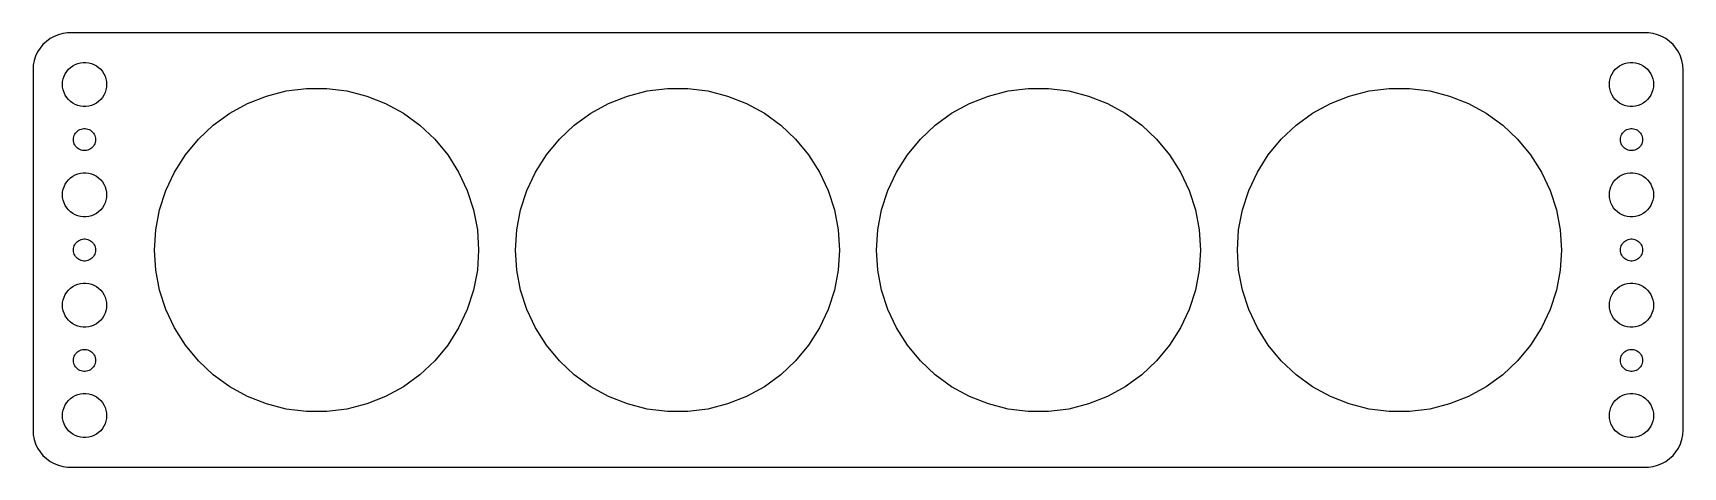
# Model space of a CAD drawing. Header units: metres. Extents: x -112 to 112, y -29 to 29.
import ezdxf

# ---------------------------------------------------------------- set-up
doc = ezdxf.new("R2010")
doc.units = ezdxf.units.M

msp = doc.modelspace()

# ---------------------------------------------------------------- linework, layer by layer
for p, q in [((-108.545, 29.2553), (-109.129, 29.0241)), ((-107.937, 29.4114), (-108.545, 29.2553)), ((-107.314, 29.4901), (-107.937, 29.4114)), ((107.314, 29.4901), (-107.314, 29.4901)), ((107.937, 29.4114), (107.314, 29.4901)), ((108.545, 29.2553), (107.937, 29.4114)), ((109.129, 29.0241), (108.545, 29.2553)), ((-111.382, 26.9088), (-111.649, 26.3406)), ((-111.045, 27.4389), (-111.382, 26.9088)), ((-110.645, 27.9227), (-111.045, 27.4389)), ((-110.187, 28.3526), (-110.645, 27.9227)), ((-109.679, 28.7216), (-110.187, 28.3526)), ((-109.129, 29.0241), (-109.679, 28.7216)), ((109.679, 28.7216), (109.129, 29.0241)), ((110.187, 28.3526), (109.679, 28.7216)), ((110.645, 27.9227), (110.187, 28.3526)), ((111.045, 27.4389), (110.645, 27.9227)), ((111.382, 26.9088), (111.045, 27.4389)), ((111.649, 26.3406), (111.382, 26.9088)), ((-111.961, 25.1267), (-112, 24.5)), ((-111.843, 25.7434), (-111.961, 25.1267)), ((-111.649, 26.3406), (-111.843, 25.7434)), ((-107.187, 24.5536), (-106.912, 24.8115)), ((-106.912, 24.8115), (-106.607, 25.033)), ((-106.607, 25.033), (-106.277, 25.2145)), ((-106.277, 25.2145), (-105.927, 25.3532)), ((-105.927, 25.3532), (-105.562, 25.4469)), ((-105.562, 25.4469), (-105.188, 25.4941)), ((-105.188, 25.4941), (-104.812, 25.4941)), ((-104.812, 25.4941), (-104.438, 25.4469)), ((-104.438, 25.4469), (-104.073, 25.3532)), ((-104.073, 25.3532), (-103.723, 25.2145)), ((-103.723, 25.2145), (-103.393, 25.033)), ((-103.393, 25.033), (-103.088, 24.8115)), ((-103.088, 24.8115), (-102.813, 24.5536)), ((102.813, 24.5536), (103.088, 24.8115)), ((103.088, 24.8115), (103.393, 25.033)), ((103.393, 25.033), (103.723, 25.2145)), ((103.723, 25.2145), (104.073, 25.3532)), ((104.073, 25.3532), (104.438, 25.4469)), ((104.438, 25.4469), (104.812, 25.4941)), ((104.812, 25.4941), (105.188, 25.4941)), ((105.188, 25.4941), (105.562, 25.4469)), ((105.562, 25.4469), (105.927, 25.3532)), ((105.927, 25.3532), (106.277, 25.2145)), ((106.277, 25.2145), (106.607, 25.033)), ((106.607, 25.033), (106.912, 24.8115)), ((106.912, 24.8115), (107.187, 24.5536)), ((111.843, 25.7434), (111.649, 26.3406)), ((111.961, 25.1267), (111.843, 25.7434)), ((112, 24.5), (111.961, 25.1267)), ((-112, 24.5), (-112, -24.5)), ((-108, 22.5), (-107.976, 22.876)), ((-107.976, 22.124), (-108, 22.5)), ((-107.976, 22.876), (-107.906, 23.2461)), ((-107.906, 23.2461), (-107.789, 23.6044)), ((-107.789, 23.6044), (-107.629, 23.9453)), ((-107.629, 23.9453), (-107.427, 24.2634)), ((-107.427, 24.2634), (-107.187, 24.5536)), ((-102.813, 24.5536), (-102.573, 24.2634)), ((-102.573, 24.2634), (-102.371, 23.9453)), ((-102.371, 23.9453), (-102.211, 23.6044)), ((-102.211, 23.6044), (-102.094, 23.2461)), ((-102.094, 23.2461), (-102.024, 22.876)), ((-102.024, 22.876), (-102, 22.5)), ((-102, 22.5), (-102.024, 22.124)), ((102, 22.5), (102.024, 22.876)), ((102.024, 22.124), (102, 22.5)), ((102.024, 22.876), (102.094, 23.2461)), ((102.094, 23.2461), (102.211, 23.6044)), ((102.211, 23.6044), (102.371, 23.9453)), ((102.371, 23.9453), (102.573, 24.2634)), ((102.573, 24.2634), (102.813, 24.5536)), ((107.187, 24.5536), (107.427, 24.2634)), ((107.427, 24.2634), (107.629, 23.9453)), ((107.629, 23.9453), (107.789, 23.6044)), ((107.789, 23.6044), (107.906, 23.2461)), ((107.906, 23.2461), (107.976, 22.876)), ((107.976, 22.876), (108, 22.5)), ((108, 22.5), (107.976, 22.124)), ((112, -24.5), (112, 24.5)), ((-107.906, 21.7539), (-107.976, 22.124)), ((-107.789, 21.3956), (-107.906, 21.7539)), ((-107.629, 21.0547), (-107.789, 21.3956)), ((-107.427, 20.7366), (-107.629, 21.0547)), ((-107.187, 20.4464), (-107.427, 20.7366)), ((-106.912, 20.1884), (-107.187, 20.4464)), ((-106.607, 19.967), (-106.912, 20.1884)), ((-103.088, 20.1884), (-103.393, 19.967)), ((-102.813, 20.4464), (-103.088, 20.1884)), ((-102.573, 20.7366), (-102.813, 20.4464)), ((-102.371, 21.0547), (-102.573, 20.7366)), ((-102.211, 21.3956), (-102.371, 21.0547)), ((-102.094, 21.7539), (-102.211, 21.3956)), ((-102.024, 22.124), (-102.094, 21.7539)), ((-82.8671, 19.9062), (-80.2984, 20.9232)), ((-80.2984, 20.9232), (-77.6224, 21.6103)), ((-77.6224, 21.6103), (-74.8814, 21.9566)), ((-74.8814, 21.9566), (-72.1186, 21.9566)), ((-72.1186, 21.9566), (-69.3776, 21.6103)), ((-69.3776, 21.6103), (-66.7016, 20.9232)), ((-66.7016, 20.9232), (-64.1329, 19.9062)), ((-33.8671, 19.9062), (-31.2984, 20.9232)), ((-31.2984, 20.9232), (-28.6224, 21.6103)), ((-28.6224, 21.6103), (-25.8814, 21.9566)), ((-25.8814, 21.9566), (-23.1186, 21.9566)), ((-23.1186, 21.9566), (-20.3776, 21.6103)), ((-20.3776, 21.6103), (-17.7016, 20.9232)), ((-17.7016, 20.9232), (-15.1328, 19.9062)), ((15.1328, 19.9062), (17.7016, 20.9232)), ((17.7016, 20.9232), (20.3776, 21.6103)), ((20.3776, 21.6103), (23.1186, 21.9566)), ((23.1186, 21.9566), (25.8814, 21.9566)), ((25.8814, 21.9566), (28.6224, 21.6103)), ((28.6224, 21.6103), (31.2984, 20.9232)), ((31.2984, 20.9232), (33.8671, 19.9062)), ((64.1329, 19.9062), (66.7016, 20.9232)), ((66.7016, 20.9232), (69.3776, 21.6103)), ((69.3776, 21.6103), (72.1186, 21.9566)), ((72.1186, 21.9566), (74.8814, 21.9566)), ((74.8814, 21.9566), (77.6224, 21.6103)), ((77.6224, 21.6103), (80.2984, 20.9232)), ((80.2984, 20.9232), (82.8671, 19.9062)), ((102.094, 21.7539), (102.024, 22.124)), ((102.211, 21.3956), (102.094, 21.7539)), ((102.371, 21.0547), (102.211, 21.3956)), ((102.573, 20.7366), (102.371, 21.0547)), ((102.813, 20.4464), (102.573, 20.7366)), ((103.088, 20.1884), (102.813, 20.4464)), ((103.393, 19.967), (103.088, 20.1884)), ((106.912, 20.1884), (106.607, 19.967)), ((107.187, 20.4464), (106.912, 20.1884)), ((107.427, 20.7366), (107.187, 20.4464)), ((107.629, 21.0547), (107.427, 20.7366)), ((107.789, 21.3956), (107.629, 21.0547)), ((107.906, 21.7539), (107.789, 21.3956)), ((107.976, 22.124), (107.906, 21.7539)), ((-106.277, 19.7855), (-106.607, 19.967)), ((-105.927, 19.6468), (-106.277, 19.7855)), ((-105.562, 19.5531), (-105.927, 19.6468)), ((-105.188, 19.5059), (-105.562, 19.5531)), ((-104.812, 19.5059), (-105.188, 19.5059)), ((-104.438, 19.5531), (-104.812, 19.5059)), ((-104.073, 19.6468), (-104.438, 19.5531)), ((-103.723, 19.7855), (-104.073, 19.6468)), ((-103.393, 19.967), (-103.723, 19.7855)), ((-87.5233, 16.9513), (-85.2882, 18.5752)), ((-85.2882, 18.5752), (-82.8671, 19.9062)), ((-64.1329, 19.9062), (-61.7118, 18.5752)), ((-61.7118, 18.5752), (-59.4767, 16.9513)), ((-38.5233, 16.9513), (-36.2882, 18.5752)), ((-36.2882, 18.5752), (-33.8671, 19.9062)), ((-15.1328, 19.9062), (-12.7118, 18.5752)), ((-12.7118, 18.5752), (-10.4767, 16.9513)), ((10.4767, 16.9513), (12.7118, 18.5752)), ((12.7118, 18.5752), (15.1328, 19.9062)), ((33.8671, 19.9062), (36.2882, 18.5752)), ((36.2882, 18.5752), (38.5233, 16.9513)), ((59.4767, 16.9513), (61.7118, 18.5752)), ((61.7118, 18.5752), (64.1329, 19.9062)), ((82.8671, 19.9062), (85.2882, 18.5752)), ((85.2882, 18.5752), (87.5233, 16.9513)), ((103.723, 19.7855), (103.393, 19.967)), ((104.073, 19.6468), (103.723, 19.7855)), ((104.438, 19.5531), (104.073, 19.6468)), ((104.812, 19.5059), (104.438, 19.5531)), ((105.188, 19.5059), (104.812, 19.5059)), ((105.562, 19.5531), (105.188, 19.5059)), ((105.927, 19.6468), (105.562, 19.5531)), ((106.277, 19.7855), (105.927, 19.6468)), ((106.607, 19.967), (106.277, 19.7855)), ((-106.395, 15.5522), (-106.314, 15.7226)), ((-106.314, 15.7226), (-106.214, 15.8817)), ((-106.214, 15.8817), (-106.093, 16.0268)), ((-106.093, 16.0268), (-105.956, 16.1558)), ((-105.956, 16.1558), (-105.804, 16.2665)), ((-105.804, 16.2665), (-105.639, 16.3572)), ((-105.639, 16.3572), (-105.464, 16.4266)), ((-105.464, 16.4266), (-105.281, 16.4734)), ((-105.281, 16.4734), (-105.094, 16.497)), ((-105.094, 16.497), (-104.906, 16.497)), ((-104.906, 16.497), (-104.719, 16.4734)), ((-104.719, 16.4734), (-104.536, 16.4266)), ((-104.536, 16.4266), (-104.361, 16.3572)), ((-104.361, 16.3572), (-104.196, 16.2665)), ((-104.196, 16.2665), (-104.044, 16.1558)), ((-104.044, 16.1558), (-103.907, 16.0268)), ((-103.907, 16.0268), (-103.786, 15.8817)), ((-103.786, 15.8817), (-103.686, 15.7226)), ((-103.686, 15.7226), (-103.605, 15.5522)), ((-89.5373, 15.06), (-87.5233, 16.9513)), ((-59.4767, 16.9513), (-57.4627, 15.06)), ((-40.5373, 15.06), (-38.5233, 16.9513)), ((-10.4767, 16.9513), (-8.46268, 15.06)), ((8.46268, 15.06), (10.4767, 16.9513)), ((38.5233, 16.9513), (40.5373, 15.06)), ((57.4627, 15.06), (59.4767, 16.9513)), ((87.5233, 16.9513), (89.5373, 15.06)), ((103.605, 15.5522), (103.686, 15.7226)), ((103.686, 15.7226), (103.786, 15.8817)), ((103.786, 15.8817), (103.907, 16.0268)), ((103.907, 16.0268), (104.044, 16.1558)), ((104.044, 16.1558), (104.196, 16.2665)), ((104.196, 16.2665), (104.361, 16.3572)), ((104.361, 16.3572), (104.536, 16.4266)), ((104.536, 16.4266), (104.719, 16.4734)), ((104.719, 16.4734), (104.906, 16.497)), ((104.906, 16.497), (105.094, 16.497)), ((105.094, 16.497), (105.281, 16.4734)), ((105.281, 16.4734), (105.464, 16.4266)), ((105.464, 16.4266), (105.639, 16.3572)), ((105.639, 16.3572), (105.804, 16.2665)), ((105.804, 16.2665), (105.956, 16.1558)), ((105.956, 16.1558), (106.093, 16.0268)), ((106.093, 16.0268), (106.214, 15.8817)), ((106.214, 15.8817), (106.314, 15.7226)), ((106.314, 15.7226), (106.395, 15.5522)), ((-106.5, 15), (-106.488, 15.188)), ((-106.488, 14.812), (-106.5, 15)), ((-106.488, 15.188), (-106.453, 15.373)), ((-106.453, 14.627), (-106.488, 14.812)), ((-106.453, 15.373), (-106.395, 15.5522)), ((-106.395, 14.4478), (-106.453, 14.627)), ((-106.314, 14.2774), (-106.395, 14.4478)), ((-106.214, 14.1183), (-106.314, 14.2774)), ((-106.093, 13.9732), (-106.214, 14.1183)), ((-105.956, 13.8442), (-106.093, 13.9732)), ((-105.804, 13.7335), (-105.956, 13.8442)), ((-105.639, 13.6427), (-105.804, 13.7335)), ((-105.464, 13.5734), (-105.639, 13.6427)), ((-105.281, 13.5266), (-105.464, 13.5734)), ((-105.094, 13.5029), (-105.281, 13.5266)), ((-104.906, 13.5029), (-105.094, 13.5029)), ((-104.719, 13.5266), (-104.906, 13.5029)), ((-104.536, 13.5734), (-104.719, 13.5266)), ((-104.361, 13.6427), (-104.536, 13.5734)), ((-104.196, 13.7335), (-104.361, 13.6427)), ((-104.044, 13.8442), (-104.196, 13.7335)), ((-103.907, 13.9732), (-104.044, 13.8442)), ((-103.786, 14.1183), (-103.907, 13.9732)), ((-103.686, 14.2774), (-103.786, 14.1183)), ((-103.605, 14.4478), (-103.686, 14.2774)), ((-103.605, 15.5522), (-103.547, 15.373)), ((-103.547, 14.627), (-103.605, 14.4478)), ((-103.547, 15.373), (-103.512, 15.188)), ((-103.512, 14.812), (-103.547, 14.627)), ((-103.512, 15.188), (-103.5, 15)), ((-103.5, 15), (-103.512, 14.812)), ((-91.2984, 12.9313), (-89.5373, 15.06)), ((-57.4627, 15.06), (-55.7016, 12.9313)), ((-42.2984, 12.9313), (-40.5373, 15.06)), ((-8.46268, 15.06), (-6.70161, 12.9313)), ((6.70161, 12.9313), (8.46268, 15.06)), ((40.5373, 15.06), (42.2984, 12.9313)), ((55.7016, 12.9313), (57.4627, 15.06)), ((89.5373, 15.06), (91.2984, 12.9313)), ((103.5, 15), (103.512, 15.188)), ((103.512, 14.812), (103.5, 15)), ((103.512, 15.188), (103.547, 15.373)), ((103.547, 14.627), (103.512, 14.812)), ((103.547, 15.373), (103.605, 15.5522)), ((103.605, 14.4478), (103.547, 14.627)), ((103.686, 14.2774), (103.605, 14.4478)), ((103.786, 14.1183), (103.686, 14.2774)), ((103.907, 13.9732), (103.786, 14.1183)), ((104.044, 13.8442), (103.907, 13.9732)), ((104.196, 13.7335), (104.044, 13.8442)), ((104.361, 13.6427), (104.196, 13.7335)), ((104.536, 13.5734), (104.361, 13.6427)), ((104.719, 13.5266), (104.536, 13.5734)), ((104.906, 13.5029), (104.719, 13.5266)), ((105.094, 13.5029), (104.906, 13.5029)), ((105.281, 13.5266), (105.094, 13.5029)), ((105.464, 13.5734), (105.281, 13.5266)), ((105.639, 13.6427), (105.464, 13.5734)), ((105.804, 13.7335), (105.639, 13.6427)), ((105.956, 13.8442), (105.804, 13.7335)), ((106.093, 13.9732), (105.956, 13.8442)), ((106.214, 14.1183), (106.093, 13.9732)), ((106.314, 14.2774), (106.214, 14.1183)), ((106.395, 14.4478), (106.314, 14.2774)), ((106.395, 15.5522), (106.453, 15.373)), ((106.453, 14.627), (106.395, 14.4478)), ((106.453, 15.373), (106.488, 15.188)), ((106.488, 14.812), (106.453, 14.627)), ((106.488, 15.188), (106.5, 15)), ((106.5, 15), (106.488, 14.812)), ((-92.7787, 10.5986), (-91.2984, 12.9313)), ((-55.7016, 12.9313), (-54.2213, 10.5986)), ((-43.7787, 10.5986), (-42.2984, 12.9313)), ((-6.70161, 12.9313), (-5.22125, 10.5986)), ((5.22125, 10.5986), (6.70161, 12.9313)), ((42.2984, 12.9313), (43.7787, 10.5986)), ((54.2213, 10.5986), (55.7016, 12.9313)), ((91.2984, 12.9313), (92.7787, 10.5986)), ((-107.629, 8.94525), (-107.427, 9.26335)), ((-107.427, 9.26335), (-107.187, 9.55363)), ((-107.187, 9.55363), (-106.912, 9.81154)), ((-106.912, 9.81154), (-106.607, 10.033)), ((-106.607, 10.033), (-106.277, 10.2145)), ((-106.277, 10.2145), (-105.927, 10.3532)), ((-105.927, 10.3532), (-105.562, 10.4469)), ((-105.562, 10.4469), (-105.188, 10.4941)), ((-105.188, 10.4941), (-104.812, 10.4941)), ((-104.812, 10.4941), (-104.438, 10.4469)), ((-104.438, 10.4469), (-104.073, 10.3532)), ((-104.073, 10.3532), (-103.723, 10.2145)), ((-103.723, 10.2145), (-103.393, 10.033)), ((-103.393, 10.033), (-103.088, 9.81154)), ((-103.088, 9.81154), (-102.813, 9.55363)), ((-102.813, 9.55363), (-102.573, 9.26335)), ((-102.573, 9.26335), (-102.371, 8.94525)), ((-93.9551, 8.09874), (-92.7787, 10.5986)), ((-54.2213, 10.5986), (-53.0449, 8.09874)), ((-44.9551, 8.09874), (-43.7787, 10.5986)), ((-5.22125, 10.5986), (-4.04491, 8.09874)), ((4.04491, 8.09874), (5.22125, 10.5986)), ((43.7787, 10.5986), (44.9551, 8.09874)), ((53.0449, 8.09874), (54.2213, 10.5986)), ((92.7787, 10.5986), (93.9551, 8.09874)), ((102.371, 8.94525), (102.573, 9.26335)), ((102.573, 9.26335), (102.813, 9.55363)), ((102.813, 9.55363), (103.088, 9.81154)), ((103.088, 9.81154), (103.393, 10.033)), ((103.393, 10.033), (103.723, 10.2145)), ((103.723, 10.2145), (104.073, 10.3532)), ((104.073, 10.3532), (104.438, 10.4469)), ((104.438, 10.4469), (104.812, 10.4941)), ((104.812, 10.4941), (105.188, 10.4941)), ((105.188, 10.4941), (105.562, 10.4469)), ((105.562, 10.4469), (105.927, 10.3532)), ((105.927, 10.3532), (106.277, 10.2145)), ((106.277, 10.2145), (106.607, 10.033)), ((106.607, 10.033), (106.912, 9.81154)), ((106.912, 9.81154), (107.187, 9.55363)), ((107.187, 9.55363), (107.427, 9.26335)), ((107.427, 9.26335), (107.629, 8.94525)), ((-108, 7.5), (-107.976, 7.87599)), ((-107.976, 7.12399), (-108, 7.5)), ((-107.976, 7.87599), (-107.906, 8.24606)), ((-107.906, 6.75392), (-107.976, 7.12399)), ((-107.906, 8.24606), (-107.789, 8.60437)), ((-107.789, 6.39561), (-107.906, 6.75392)), ((-107.789, 8.60437), (-107.629, 8.94525)), ((-102.371, 8.94525), (-102.211, 8.60437)), ((-102.211, 8.60437), (-102.094, 8.24606)), ((-102.094, 6.75392), (-102.211, 6.39561)), ((-102.094, 8.24606), (-102.024, 7.87599)), ((-102.024, 7.12399), (-102.094, 6.75392)), ((-102.024, 7.87599), (-102, 7.5)), ((-102, 7.5), (-102.024, 7.12399)), ((-94.8088, 5.47118), (-93.9551, 8.09874)), ((-53.0449, 8.09874), (-52.1912, 5.47118)), ((-45.8088, 5.47118), (-44.9551, 8.09874)), ((-4.04491, 8.09874), (-3.19116, 5.47118)), ((3.19116, 5.47118), (4.04491, 8.09874)), ((44.9551, 8.09874), (45.8088, 5.47118)), ((52.1912, 5.47118), (53.0449, 8.09874)), ((93.9551, 8.09874), (94.8088, 5.47118)), ((102, 7.5), (102.024, 7.87599)), ((102.024, 7.12399), (102, 7.5)), ((102.024, 7.87599), (102.094, 8.24606)), ((102.094, 6.75392), (102.024, 7.12399)), ((102.094, 8.24606), (102.211, 8.60437)), ((102.211, 6.39561), (102.094, 6.75392)), ((102.211, 8.60437), (102.371, 8.94525)), ((107.629, 8.94525), (107.789, 8.60437)), ((107.789, 8.60437), (107.906, 8.24606)), ((107.906, 6.75392), (107.789, 6.39561)), ((107.906, 8.24606), (107.976, 7.87599)), ((107.976, 7.12399), (107.906, 6.75392)), ((107.976, 7.87599), (108, 7.5)), ((108, 7.5), (107.976, 7.12399)), ((-107.629, 6.05473), (-107.789, 6.39561)), ((-107.427, 5.73663), (-107.629, 6.05473)), ((-107.187, 5.44635), (-107.427, 5.73663)), ((-106.912, 5.18845), (-107.187, 5.44635)), ((-106.607, 4.96701), (-106.912, 5.18845)), ((-106.277, 4.78551), (-106.607, 4.96701)), ((-105.927, 4.64682), (-106.277, 4.78551)), ((-105.562, 4.55313), (-105.927, 4.64682)), ((-105.188, 4.50591), (-105.562, 4.55313)), ((-104.812, 4.50591), (-105.188, 4.50591)), ((-104.438, 4.55313), (-104.812, 4.50591)), ((-104.073, 4.64682), (-104.438, 4.55313)), ((-103.723, 4.78551), (-104.073, 4.64682)), ((-103.393, 4.96701), (-103.723, 4.78551)), ((-103.088, 5.18845), (-103.393, 4.96701)), ((-102.813, 5.44635), (-103.088, 5.18845)), ((-102.573, 5.73663), (-102.813, 5.44635)), ((-102.371, 6.05473), (-102.573, 5.73663)), ((-102.211, 6.39561), (-102.371, 6.05473)), ((-95.3265, 2.75732), (-94.8088, 5.47118)), ((-52.1912, 5.47118), (-51.6735, 2.75732)), ((-46.3265, 2.75732), (-45.8088, 5.47118)), ((-3.19116, 5.47118), (-2.67346, 2.75732)), ((2.67346, 2.75732), (3.19116, 5.47118)), ((45.8088, 5.47118), (46.3265, 2.75732)), ((51.6735, 2.75732), (52.1912, 5.47118)), ((94.8088, 5.47118), (95.3265, 2.75732)), ((102.371, 6.05473), (102.211, 6.39561)), ((102.573, 5.73663), (102.371, 6.05473)), ((102.813, 5.44635), (102.573, 5.73663)), ((103.088, 5.18845), (102.813, 5.44635)), ((103.393, 4.96701), (103.088, 5.18845)), ((103.723, 4.78551), (103.393, 4.96701)), ((104.073, 4.64682), (103.723, 4.78551)), ((104.438, 4.55313), (104.073, 4.64682)), ((104.812, 4.50591), (104.438, 4.55313)), ((105.188, 4.50591), (104.812, 4.50591)), ((105.562, 4.55313), (105.188, 4.50591)), ((105.927, 4.64682), (105.562, 4.55313)), ((106.277, 4.78551), (105.927, 4.64682)), ((106.607, 4.96701), (106.277, 4.78551)), ((106.912, 5.18845), (106.607, 4.96701)), ((107.187, 5.44635), (106.912, 5.18845)), ((107.427, 5.73663), (107.187, 5.44635)), ((107.629, 6.05473), (107.427, 5.73663)), ((107.789, 6.39561), (107.629, 6.05473)), ((-95.5, 0), (-95.3265, 2.75732)), ((-51.6735, 2.75732), (-51.5, 0)), ((-46.5, 0), (-46.3265, 2.75732)), ((-2.67346, 2.75732), (-2.5, 0)), ((2.5, 0), (2.67346, 2.75732)), ((46.3265, 2.75732), (46.5, 0)), ((51.5, 0), (51.6735, 2.75732)), ((95.3265, 2.75732), (95.5, 0)), ((-106.5, 0), (-106.488, 0.187988)), ((-106.488, -0.187988), (-106.5, 0)), ((-106.488, 0.187988), (-106.453, 0.373032)), ((-106.453, 0.373032), (-106.395, 0.552185)), ((-106.395, 0.552185), (-106.314, 0.722626)), ((-106.314, 0.722626), (-106.214, 0.881668)), ((-106.214, 0.881668), (-106.093, 1.02681)), ((-106.093, 1.02681), (-105.956, 1.15576)), ((-105.956, 1.15576), (-105.804, 1.26648)), ((-105.804, 1.26648), (-105.639, 1.35724)), ((-105.639, 1.35724), (-105.464, 1.42657)), ((-105.464, 1.42657), (-105.281, 1.47342)), ((-105.281, 1.47342), (-105.094, 1.49704)), ((-105.094, 1.49704), (-104.906, 1.49704)), ((-104.906, 1.49704), (-104.719, 1.47342)), ((-104.719, 1.47342), (-104.536, 1.42657)), ((-104.536, 1.42657), (-104.361, 1.35724)), ((-104.361, 1.35724), (-104.196, 1.26648)), ((-104.196, 1.26648), (-104.044, 1.15576)), ((-104.044, 1.15576), (-103.907, 1.02681)), ((-103.907, 1.02681), (-103.786, 0.881668)), ((-103.786, 0.881668), (-103.686, 0.722626)), ((-103.686, 0.722626), (-103.605, 0.552185)), ((-103.605, 0.552185), (-103.547, 0.373032)), ((-103.547, 0.373032), (-103.512, 0.187988)), ((-103.512, 0.187988), (-103.5, 0)), ((-103.5, 0), (-103.512, -0.187988)), ((-95.3265, -2.75732), (-95.5, 0)), ((-51.5, 0), (-51.6735, -2.75732)), ((-46.3265, -2.75732), (-46.5, 0)), ((-2.5, 0), (-2.67346, -2.75732)), ((2.67346, -2.75732), (2.5, 0)), ((46.5, 0), (46.3265, -2.75732)), ((51.6735, -2.75732), (51.5, 0)), ((95.5, 0), (95.3265, -2.75732)), ((103.5, 0), (103.512, 0.187988)), ((103.512, -0.187988), (103.5, 0)), ((103.512, 0.187988), (103.547, 0.373032)), ((103.547, 0.373032), (103.605, 0.552185)), ((103.605, 0.552185), (103.686, 0.722626)), ((103.686, 0.722626), (103.786, 0.881668)), ((103.786, 0.881668), (103.907, 1.02681)), ((103.907, 1.02681), (104.044, 1.15576)), ((104.044, 1.15576), (104.196, 1.26648)), ((104.196, 1.26648), (104.361, 1.35724)), ((104.361, 1.35724), (104.536, 1.42657)), ((104.536, 1.42657), (104.719, 1.47342)), ((104.719, 1.47342), (104.906, 1.49704)), ((104.906, 1.49704), (105.094, 1.49704)), ((105.094, 1.49704), (105.281, 1.47342)), ((105.281, 1.47342), (105.464, 1.42657)), ((105.464, 1.42657), (105.639, 1.35724)), ((105.639, 1.35724), (105.804, 1.26648)), ((105.804, 1.26648), (105.956, 1.15576)), ((105.956, 1.15576), (106.093, 1.02681)), ((106.093, 1.02681), (106.214, 0.881668)), ((106.214, 0.881668), (106.314, 0.722626)), ((106.314, 0.722626), (106.395, 0.552185)), ((106.395, 0.552185), (106.453, 0.373032)), ((106.453, 0.373032), (106.488, 0.187988)), ((106.488, 0.187988), (106.5, 0)), ((106.5, 0), (106.488, -0.187988)), ((-106.453, -0.373032), (-106.488, -0.187988)), ((-106.395, -0.552185), (-106.453, -0.373032)), ((-106.314, -0.722626), (-106.395, -0.552185)), ((-106.214, -0.881668), (-106.314, -0.722626)), ((-106.093, -1.02681), (-106.214, -0.881668)), ((-105.956, -1.15576), (-106.093, -1.02681)), ((-105.804, -1.26648), (-105.956, -1.15576)), ((-105.639, -1.35724), (-105.804, -1.26648)), ((-105.464, -1.42657), (-105.639, -1.35724)), ((-105.281, -1.47342), (-105.464, -1.42657)), ((-105.094, -1.49704), (-105.281, -1.47342)), ((-104.906, -1.49704), (-105.094, -1.49704)), ((-104.719, -1.47342), (-104.906, -1.49704)), ((-104.536, -1.42657), (-104.719, -1.47342)), ((-104.361, -1.35724), (-104.536, -1.42657)), ((-104.196, -1.26648), (-104.361, -1.35724)), ((-104.044, -1.15576), (-104.196, -1.26648)), ((-103.907, -1.02681), (-104.044, -1.15576)), ((-103.786, -0.881668), (-103.907, -1.02681)), ((-103.686, -0.722626), (-103.786, -0.881668)), ((-103.605, -0.552185), (-103.686, -0.722626)), ((-103.547, -0.373032), (-103.605, -0.552185)), ((-103.512, -0.187988), (-103.547, -0.373032)), ((103.547, -0.373032), (103.512, -0.187988)), ((103.605, -0.552185), (103.547, -0.373032)), ((103.686, -0.722626), (103.605, -0.552185)), ((103.786, -0.881668), (103.686, -0.722626)), ((103.907, -1.02681), (103.786, -0.881668)), ((104.044, -1.15576), (103.907, -1.02681)), ((104.196, -1.26648), (104.044, -1.15576)), ((104.361, -1.35724), (104.196, -1.26648)), ((104.536, -1.42657), (104.361, -1.35724)), ((104.719, -1.47342), (104.536, -1.42657)), ((104.906, -1.49704), (104.719, -1.47342)), ((105.094, -1.49704), (104.906, -1.49704)), ((105.281, -1.47342), (105.094, -1.49704)), ((105.464, -1.42657), (105.281, -1.47342)), ((105.639, -1.35724), (105.464, -1.42657)), ((105.804, -1.26648), (105.639, -1.35724)), ((105.956, -1.15576), (105.804, -1.26648)), ((106.093, -1.02681), (105.956, -1.15576)), ((106.214, -0.881668), (106.093, -1.02681)), ((106.314, -0.722626), (106.214, -0.881668)), ((106.395, -0.552185), (106.314, -0.722626)), ((106.453, -0.373032), (106.395, -0.552185)), ((106.488, -0.187988), (106.453, -0.373032)), ((-94.8088, -5.47118), (-95.3265, -2.75732)), ((-51.6735, -2.75732), (-52.1912, -5.47118)), ((-45.8088, -5.47118), (-46.3265, -2.75732)), ((-2.67346, -2.75732), (-3.19116, -5.47118)), ((3.19116, -5.47118), (2.67346, -2.75732)), ((46.3265, -2.75732), (45.8088, -5.47118)), ((52.1912, -5.47118), (51.6735, -2.75732)), ((95.3265, -2.75732), (94.8088, -5.47118)), ((-107.906, -6.75392), (-107.789, -6.39561)), ((-107.789, -6.39561), (-107.629, -6.05473)), ((-107.629, -6.05473), (-107.427, -5.73663)), ((-107.427, -5.73663), (-107.187, -5.44635)), ((-107.187, -5.44635), (-106.912, -5.18845)), ((-106.912, -5.18845), (-106.607, -4.96701)), ((-106.607, -4.96701), (-106.277, -4.78551)), ((-106.277, -4.78551), (-105.927, -4.64682)), ((-105.927, -4.64682), (-105.562, -4.55313)), ((-105.562, -4.55313), (-105.188, -4.50591)), ((-105.188, -4.50591), (-104.812, -4.50591)), ((-104.812, -4.50591), (-104.438, -4.55313)), ((-104.438, -4.55313), (-104.073, -4.64682)), ((-104.073, -4.64682), (-103.723, -4.78551)), ((-103.723, -4.78551), (-103.393, -4.96701)), ((-103.393, -4.96701), (-103.088, -5.18845)), ((-103.088, -5.18845), (-102.813, -5.44635)), ((-102.813, -5.44635), (-102.573, -5.73663)), ((-102.573, -5.73663), (-102.371, -6.05473)), ((-102.371, -6.05473), (-102.211, -6.39561)), ((-102.211, -6.39561), (-102.094, -6.75392)), ((-93.9551, -8.09874), (-94.8088, -5.47118)), ((-52.1912, -5.47118), (-53.0449, -8.09874)), ((-44.9551, -8.09874), (-45.8088, -5.47118)), ((-3.19116, -5.47118), (-4.04491, -8.09874)), ((4.04491, -8.09874), (3.19116, -5.47118)), ((45.8088, -5.47118), (44.9551, -8.09874)), ((53.0449, -8.09874), (52.1912, -5.47118)), ((94.8088, -5.47118), (93.9551, -8.09874)), ((102.094, -6.75392), (102.211, -6.39561)), ((102.211, -6.39561), (102.371, -6.05473)), ((102.371, -6.05473), (102.573, -5.73663)), ((102.573, -5.73663), (102.813, -5.44635)), ((102.813, -5.44635), (103.088, -5.18845)), ((103.088, -5.18845), (103.393, -4.96701)), ((103.393, -4.96701), (103.723, -4.78551)), ((103.723, -4.78551), (104.073, -4.64682)), ((104.073, -4.64682), (104.438, -4.55313)), ((104.438, -4.55313), (104.812, -4.50591)), ((104.812, -4.50591), (105.188, -4.50591)), ((105.188, -4.50591), (105.562, -4.55313)), ((105.562, -4.55313), (105.927, -4.64682)), ((105.927, -4.64682), (106.277, -4.78551)), ((106.277, -4.78551), (106.607, -4.96701)), ((106.607, -4.96701), (106.912, -5.18845)), ((106.912, -5.18845), (107.187, -5.44635)), ((107.187, -5.44635), (107.427, -5.73663)), ((107.427, -5.73663), (107.629, -6.05473)), ((107.629, -6.05473), (107.789, -6.39561)), ((107.789, -6.39561), (107.906, -6.75392)), ((-108, -7.5), (-107.976, -7.12399)), ((-107.976, -7.87599), (-108, -7.5)), ((-107.976, -7.12399), (-107.906, -6.75392)), ((-107.906, -8.24606), (-107.976, -7.87599)), ((-107.789, -8.60437), (-107.906, -8.24606)), ((-107.629, -8.94525), (-107.789, -8.60437)), ((-107.427, -9.26335), (-107.629, -8.94525)), ((-102.371, -8.94525), (-102.573, -9.26335)), ((-102.211, -8.60437), (-102.371, -8.94525)), ((-102.094, -8.24606), (-102.211, -8.60437)), ((-102.094, -6.75392), (-102.024, -7.12399)), ((-102.024, -7.87599), (-102.094, -8.24606)), ((-102.024, -7.12399), (-102, -7.5)), ((-102, -7.5), (-102.024, -7.87599)), ((-92.7787, -10.5986), (-93.9551, -8.09874)), ((-53.0449, -8.09874), (-54.2213, -10.5986)), ((-43.7787, -10.5986), (-44.9551, -8.09874)), ((-4.04491, -8.09874), (-5.22125, -10.5986)), ((5.22125, -10.5986), (4.04491, -8.09874)), ((44.9551, -8.09874), (43.7787, -10.5986)), ((54.2213, -10.5986), (53.0449, -8.09874)), ((93.9551, -8.09874), (92.7787, -10.5986)), ((102, -7.5), (102.024, -7.12399)), ((102.024, -7.87599), (102, -7.5)), ((102.024, -7.12399), (102.094, -6.75392)), ((102.094, -8.24606), (102.024, -7.87599)), ((102.211, -8.60437), (102.094, -8.24606)), ((102.371, -8.94525), (102.211, -8.60437)), ((102.573, -9.26335), (102.371, -8.94525)), ((107.629, -8.94525), (107.427, -9.26335)), ((107.789, -8.60437), (107.629, -8.94525)), ((107.906, -8.24606), (107.789, -8.60437)), ((107.906, -6.75392), (107.976, -7.12399)), ((107.976, -7.87599), (107.906, -8.24606)), ((107.976, -7.12399), (108, -7.5)), ((108, -7.5), (107.976, -7.87599)), ((-107.187, -9.55363), (-107.427, -9.26335)), ((-106.912, -9.81154), (-107.187, -9.55363)), ((-106.607, -10.033), (-106.912, -9.81154)), ((-106.277, -10.2145), (-106.607, -10.033)), ((-105.927, -10.3532), (-106.277, -10.2145)), ((-105.562, -10.4469), (-105.927, -10.3532)), ((-105.188, -10.4941), (-105.562, -10.4469)), ((-104.812, -10.4941), (-105.188, -10.4941)), ((-104.438, -10.4469), (-104.812, -10.4941)), ((-104.073, -10.3532), (-104.438, -10.4469)), ((-103.723, -10.2145), (-104.073, -10.3532)), ((-103.393, -10.033), (-103.723, -10.2145)), ((-103.088, -9.81154), (-103.393, -10.033)), ((-102.813, -9.55363), (-103.088, -9.81154)), ((-102.573, -9.26335), (-102.813, -9.55363)), ((-91.2984, -12.9313), (-92.7787, -10.5986)), ((-54.2213, -10.5986), (-55.7016, -12.9313)), ((-42.2984, -12.9313), (-43.7787, -10.5986)), ((-5.22125, -10.5986), (-6.70161, -12.9313)), ((6.70161, -12.9313), (5.22125, -10.5986)), ((43.7787, -10.5986), (42.2984, -12.9313)), ((55.7016, -12.9313), (54.2213, -10.5986)), ((92.7787, -10.5986), (91.2984, -12.9313)), ((102.813, -9.55363), (102.573, -9.26335)), ((103.088, -9.81154), (102.813, -9.55363)), ((103.393, -10.033), (103.088, -9.81154)), ((103.723, -10.2145), (103.393, -10.033)), ((104.073, -10.3532), (103.723, -10.2145)), ((104.438, -10.4469), (104.073, -10.3532)), ((104.812, -10.4941), (104.438, -10.4469)), ((105.188, -10.4941), (104.812, -10.4941)), ((105.562, -10.4469), (105.188, -10.4941)), ((105.927, -10.3532), (105.562, -10.4469)), ((106.277, -10.2145), (105.927, -10.3532)), ((106.607, -10.033), (106.277, -10.2145)), ((106.912, -9.81154), (106.607, -10.033)), ((107.187, -9.55363), (106.912, -9.81154)), ((107.427, -9.26335), (107.187, -9.55363)), ((-89.5373, -15.06), (-91.2984, -12.9313)), ((-55.7016, -12.9313), (-57.4627, -15.06)), ((-40.5373, -15.06), (-42.2984, -12.9313)), ((-6.70161, -12.9313), (-8.46268, -15.06)), ((8.46268, -15.06), (6.70161, -12.9313)), ((42.2984, -12.9313), (40.5373, -15.06)), ((57.4627, -15.06), (55.7016, -12.9313)), ((91.2984, -12.9313), (89.5373, -15.06)), ((-106.5, -15), (-106.488, -14.812)), ((-106.488, -15.188), (-106.5, -15)), ((-106.488, -14.812), (-106.453, -14.627)), ((-106.453, -15.373), (-106.488, -15.188)), ((-106.453, -14.627), (-106.395, -14.4478)), ((-106.395, -15.5522), (-106.453, -15.373)), ((-106.395, -14.4478), (-106.314, -14.2774)), ((-106.314, -15.7226), (-106.395, -15.5522)), ((-106.314, -14.2774), (-106.214, -14.1183)), ((-106.214, -14.1183), (-106.093, -13.9732)), ((-106.093, -13.9732), (-105.956, -13.8442)), ((-105.956, -13.8442), (-105.804, -13.7335)), ((-105.804, -13.7335), (-105.639, -13.6427)), ((-105.639, -13.6427), (-105.464, -13.5734)), ((-105.464, -13.5734), (-105.281, -13.5266)), ((-105.281, -13.5266), (-105.094, -13.5029)), ((-105.094, -13.5029), (-104.906, -13.5029)), ((-104.906, -13.5029), (-104.719, -13.5266)), ((-104.719, -13.5266), (-104.536, -13.5734)), ((-104.536, -13.5734), (-104.361, -13.6427)), ((-104.361, -13.6427), (-104.196, -13.7335)), ((-104.196, -13.7335), (-104.044, -13.8442)), ((-104.044, -13.8442), (-103.907, -13.9732)), ((-103.907, -13.9732), (-103.786, -14.1183)), ((-103.786, -14.1183), (-103.686, -14.2774)), ((-103.686, -14.2774), (-103.605, -14.4478)), ((-103.605, -15.5522), (-103.686, -15.7226)), ((-103.605, -14.4478), (-103.547, -14.627)), ((-103.547, -15.373), (-103.605, -15.5522)), ((-103.547, -14.627), (-103.512, -14.812)), ((-103.512, -15.188), (-103.547, -15.373)), ((-103.512, -14.812), (-103.5, -15)), ((-103.5, -15), (-103.512, -15.188)), ((-87.5233, -16.9513), (-89.5373, -15.06)), ((-57.4627, -15.06), (-59.4767, -16.9513)), ((-38.5233, -16.9513), (-40.5373, -15.06)), ((-8.46268, -15.06), (-10.4767, -16.9513)), ((10.4767, -16.9513), (8.46268, -15.06)), ((40.5373, -15.06), (38.5233, -16.9513)), ((59.4767, -16.9513), (57.4627, -15.06)), ((89.5373, -15.06), (87.5233, -16.9513)), ((103.5, -15), (103.512, -14.812)), ((103.512, -15.188), (103.5, -15)), ((103.512, -14.812), (103.547, -14.627)), ((103.547, -15.373), (103.512, -15.188)), ((103.547, -14.627), (103.605, -14.4478)), ((103.605, -15.5522), (103.547, -15.373)), ((103.605, -14.4478), (103.686, -14.2774)), ((103.686, -15.7226), (103.605, -15.5522)), ((103.686, -14.2774), (103.786, -14.1183)), ((103.786, -14.1183), (103.907, -13.9732)), ((103.907, -13.9732), (104.044, -13.8442)), ((104.044, -13.8442), (104.196, -13.7335)), ((104.196, -13.7335), (104.361, -13.6427)), ((104.361, -13.6427), (104.536, -13.5734)), ((104.536, -13.5734), (104.719, -13.5266)), ((104.719, -13.5266), (104.906, -13.5029)), ((104.906, -13.5029), (105.094, -13.5029)), ((105.094, -13.5029), (105.281, -13.5266)), ((105.281, -13.5266), (105.464, -13.5734)), ((105.464, -13.5734), (105.639, -13.6427)), ((105.639, -13.6427), (105.804, -13.7335)), ((105.804, -13.7335), (105.956, -13.8442)), ((105.956, -13.8442), (106.093, -13.9732)), ((106.093, -13.9732), (106.214, -14.1183)), ((106.214, -14.1183), (106.314, -14.2774)), ((106.314, -14.2774), (106.395, -14.4478)), ((106.395, -15.5522), (106.314, -15.7226)), ((106.395, -14.4478), (106.453, -14.627)), ((106.453, -15.373), (106.395, -15.5522)), ((106.453, -14.627), (106.488, -14.812)), ((106.488, -15.188), (106.453, -15.373)), ((106.488, -14.812), (106.5, -15)), ((106.5, -15), (106.488, -15.188)), ((-106.214, -15.8817), (-106.314, -15.7226)), ((-106.093, -16.0268), (-106.214, -15.8817)), ((-105.956, -16.1558), (-106.093, -16.0268)), ((-105.804, -16.2665), (-105.956, -16.1558)), ((-105.639, -16.3572), (-105.804, -16.2665)), ((-105.464, -16.4266), (-105.639, -16.3572)), ((-105.281, -16.4734), (-105.464, -16.4266)), ((-105.094, -16.497), (-105.281, -16.4734)), ((-104.906, -16.497), (-105.094, -16.497)), ((-104.719, -16.4734), (-104.906, -16.497)), ((-104.536, -16.4266), (-104.719, -16.4734)), ((-104.361, -16.3572), (-104.536, -16.4266)), ((-104.196, -16.2665), (-104.361, -16.3572)), ((-104.044, -16.1558), (-104.196, -16.2665)), ((-103.907, -16.0268), (-104.044, -16.1558)), ((-103.786, -15.8817), (-103.907, -16.0268)), ((-103.686, -15.7226), (-103.786, -15.8817)), ((-85.2882, -18.5752), (-87.5233, -16.9513)), ((-59.4767, -16.9513), (-61.7118, -18.5752)), ((-36.2882, -18.5752), (-38.5233, -16.9513)), ((-10.4767, -16.9513), (-12.7118, -18.5752)), ((12.7118, -18.5752), (10.4767, -16.9513)), ((38.5233, -16.9513), (36.2882, -18.5752)), ((61.7118, -18.5752), (59.4767, -16.9513)), ((87.5233, -16.9513), (85.2882, -18.5752)), ((103.786, -15.8817), (103.686, -15.7226)), ((103.907, -16.0268), (103.786, -15.8817)), ((104.044, -16.1558), (103.907, -16.0268)), ((104.196, -16.2665), (104.044, -16.1558)), ((104.361, -16.3572), (104.196, -16.2665)), ((104.536, -16.4266), (104.361, -16.3572)), ((104.719, -16.4734), (104.536, -16.4266)), ((104.906, -16.497), (104.719, -16.4734)), ((105.094, -16.497), (104.906, -16.497)), ((105.281, -16.4734), (105.094, -16.497)), ((105.464, -16.4266), (105.281, -16.4734)), ((105.639, -16.3572), (105.464, -16.4266)), ((105.804, -16.2665), (105.639, -16.3572)), ((105.956, -16.1558), (105.804, -16.2665)), ((106.093, -16.0268), (105.956, -16.1558)), ((106.214, -15.8817), (106.093, -16.0268)), ((106.314, -15.7226), (106.214, -15.8817)), ((-106.912, -20.1884), (-106.607, -19.967)), ((-106.607, -19.967), (-106.277, -19.7855)), ((-106.277, -19.7855), (-105.927, -19.6468)), ((-105.927, -19.6468), (-105.562, -19.5531)), ((-105.562, -19.5531), (-105.188, -19.5059)), ((-105.188, -19.5059), (-104.812, -19.5059)), ((-104.812, -19.5059), (-104.438, -19.5531)), ((-104.438, -19.5531), (-104.073, -19.6468)), ((-104.073, -19.6468), (-103.723, -19.7855)), ((-103.723, -19.7855), (-103.393, -19.967)), ((-103.393, -19.967), (-103.088, -20.1884)), ((-82.8671, -19.9062), (-85.2882, -18.5752)), ((-80.2984, -20.9232), (-82.8671, -19.9062)), ((-64.1329, -19.9062), (-66.7016, -20.9232)), ((-61.7118, -18.5752), (-64.1329, -19.9062)), ((-33.8671, -19.9062), (-36.2882, -18.5752)), ((-31.2984, -20.9232), (-33.8671, -19.9062)), ((-15.1328, -19.9062), (-17.7016, -20.9232)), ((-12.7118, -18.5752), (-15.1328, -19.9062)), ((15.1328, -19.9062), (12.7118, -18.5752)), ((17.7016, -20.9232), (15.1328, -19.9062)), ((33.8671, -19.9062), (31.2984, -20.9232)), ((36.2882, -18.5752), (33.8671, -19.9062)), ((64.1329, -19.9062), (61.7118, -18.5752)), ((66.7016, -20.9232), (64.1329, -19.9062)), ((82.8671, -19.9062), (80.2984, -20.9232)), ((85.2882, -18.5752), (82.8671, -19.9062)), ((103.088, -20.1884), (103.393, -19.967)), ((103.393, -19.967), (103.723, -19.7855)), ((103.723, -19.7855), (104.073, -19.6468)), ((104.073, -19.6468), (104.438, -19.5531)), ((104.438, -19.5531), (104.812, -19.5059)), ((104.812, -19.5059), (105.188, -19.5059)), ((105.188, -19.5059), (105.562, -19.5531)), ((105.562, -19.5531), (105.927, -19.6468)), ((105.927, -19.6468), (106.277, -19.7855)), ((106.277, -19.7855), (106.607, -19.967)), ((106.607, -19.967), (106.912, -20.1884)), ((-108, -22.5), (-107.976, -22.124)), ((-107.976, -22.124), (-107.906, -21.7539)), ((-107.906, -21.7539), (-107.789, -21.3956)), ((-107.789, -21.3956), (-107.629, -21.0547)), ((-107.629, -21.0547), (-107.427, -20.7366)), ((-107.427, -20.7366), (-107.187, -20.4464)), ((-107.187, -20.4464), (-106.912, -20.1884)), ((-103.088, -20.1884), (-102.813, -20.4464)), ((-102.813, -20.4464), (-102.573, -20.7366)), ((-102.573, -20.7366), (-102.371, -21.0547)), ((-102.371, -21.0547), (-102.211, -21.3956)), ((-102.211, -21.3956), (-102.094, -21.7539)), ((-102.094, -21.7539), (-102.024, -22.124)), ((-102.024, -22.124), (-102, -22.5)), ((-77.6224, -21.6103), (-80.2984, -20.9232)), ((-74.8814, -21.9566), (-77.6224, -21.6103)), ((-72.1186, -21.9566), (-74.8814, -21.9566)), ((-69.3776, -21.6103), (-72.1186, -21.9566)), ((-66.7016, -20.9232), (-69.3776, -21.6103)), ((-28.6224, -21.6103), (-31.2984, -20.9232)), ((-25.8814, -21.9566), (-28.6224, -21.6103)), ((-23.1186, -21.9566), (-25.8814, -21.9566)), ((-20.3776, -21.6103), (-23.1186, -21.9566)), ((-17.7016, -20.9232), (-20.3776, -21.6103)), ((20.3776, -21.6103), (17.7016, -20.9232)), ((23.1186, -21.9566), (20.3776, -21.6103)), ((25.8814, -21.9566), (23.1186, -21.9566)), ((28.6224, -21.6103), (25.8814, -21.9566)), ((31.2984, -20.9232), (28.6224, -21.6103)), ((69.3776, -21.6103), (66.7016, -20.9232)), ((72.1186, -21.9566), (69.3776, -21.6103)), ((74.8814, -21.9566), (72.1186, -21.9566)), ((77.6224, -21.6103), (74.8814, -21.9566)), ((80.2984, -20.9232), (77.6224, -21.6103)), ((102, -22.5), (102.024, -22.124)), ((102.024, -22.124), (102.094, -21.7539)), ((102.094, -21.7539), (102.211, -21.3956)), ((102.211, -21.3956), (102.371, -21.0547)), ((102.371, -21.0547), (102.573, -20.7366)), ((102.573, -20.7366), (102.813, -20.4464)), ((102.813, -20.4464), (103.088, -20.1884)), ((106.912, -20.1884), (107.187, -20.4464)), ((107.187, -20.4464), (107.427, -20.7366)), ((107.427, -20.7366), (107.629, -21.0547)), ((107.629, -21.0547), (107.789, -21.3956)), ((107.789, -21.3956), (107.906, -21.7539)), ((107.906, -21.7539), (107.976, -22.124)), ((107.976, -22.124), (108, -22.5)), ((-112, -24.5), (-111.961, -25.1267)), ((-107.976, -22.876), (-108, -22.5)), ((-107.906, -23.2461), (-107.976, -22.876)), ((-107.789, -23.6044), (-107.906, -23.2461)), ((-107.629, -23.9453), (-107.789, -23.6044)), ((-107.427, -24.2634), (-107.629, -23.9453)), ((-107.187, -24.5536), (-107.427, -24.2634)), ((-106.912, -24.8115), (-107.187, -24.5536)), ((-102.813, -24.5536), (-103.088, -24.8115)), ((-102.573, -24.2634), (-102.813, -24.5536)), ((-102.371, -23.9453), (-102.573, -24.2634)), ((-102.211, -23.6044), (-102.371, -23.9453)), ((-102.094, -23.2461), (-102.211, -23.6044)), ((-102.024, -22.876), (-102.094, -23.2461)), ((-102, -22.5), (-102.024, -22.876)), ((102.024, -22.876), (102, -22.5)), ((102.094, -23.2461), (102.024, -22.876)), ((102.211, -23.6044), (102.094, -23.2461)), ((102.371, -23.9453), (102.211, -23.6044)), ((102.573, -24.2634), (102.371, -23.9453)), ((102.813, -24.5536), (102.573, -24.2634)), ((103.088, -24.8115), (102.813, -24.5536)), ((107.187, -24.5536), (106.912, -24.8115)), ((107.427, -24.2634), (107.187, -24.5536)), ((107.629, -23.9453), (107.427, -24.2634)), ((107.789, -23.6044), (107.629, -23.9453)), ((107.906, -23.2461), (107.789, -23.6044)), ((107.976, -22.876), (107.906, -23.2461)), ((108, -22.5), (107.976, -22.876)), ((111.961, -25.1267), (112, -24.5)), ((-111.961, -25.1267), (-111.843, -25.7434)), ((-111.843, -25.7434), (-111.649, -26.3406)), ((-111.649, -26.3406), (-111.382, -26.9088)), ((-106.607, -25.033), (-106.912, -24.8115)), ((-106.277, -25.2145), (-106.607, -25.033)), ((-105.927, -25.3532), (-106.277, -25.2145)), ((-105.562, -25.4469), (-105.927, -25.3532)), ((-105.188, -25.4941), (-105.562, -25.4469)), ((-104.812, -25.4941), (-105.188, -25.4941)), ((-104.438, -25.4469), (-104.812, -25.4941)), ((-104.073, -25.3532), (-104.438, -25.4469)), ((-103.723, -25.2145), (-104.073, -25.3532)), ((-103.393, -25.033), (-103.723, -25.2145)), ((-103.088, -24.8115), (-103.393, -25.033)), ((103.393, -25.033), (103.088, -24.8115)), ((103.723, -25.2145), (103.393, -25.033)), ((104.073, -25.3532), (103.723, -25.2145)), ((104.438, -25.4469), (104.073, -25.3532)), ((104.812, -25.4941), (104.438, -25.4469)), ((105.188, -25.4941), (104.812, -25.4941)), ((105.562, -25.4469), (105.188, -25.4941)), ((105.927, -25.3532), (105.562, -25.4469)), ((106.277, -25.2145), (105.927, -25.3532)), ((106.607, -25.033), (106.277, -25.2145)), ((106.912, -24.8115), (106.607, -25.033)), ((111.382, -26.9088), (111.649, -26.3406)), ((111.649, -26.3406), (111.843, -25.7434)), ((111.843, -25.7434), (111.961, -25.1267)), ((-111.382, -26.9088), (-111.045, -27.4389)), ((-111.045, -27.4389), (-110.645, -27.9227)), ((-110.645, -27.9227), (-110.187, -28.3526)), ((-110.187, -28.3526), (-109.679, -28.7216)), ((-109.679, -28.7216), (-109.129, -29.0241)), ((-109.129, -29.0241), (-108.545, -29.2553)), ((108.545, -29.2553), (109.129, -29.0241)), ((109.129, -29.0241), (109.679, -28.7216)), ((109.679, -28.7216), (110.187, -28.3526)), ((110.187, -28.3526), (110.645, -27.9227)), ((110.645, -27.9227), (111.045, -27.4389)), ((111.045, -27.4389), (111.382, -26.9088)), ((-108.545, -29.2553), (-107.937, -29.4114)), ((-107.937, -29.4114), (-107.314, -29.4901)), ((-107.314, -29.4901), (107.314, -29.4901)), ((107.314, -29.4901), (107.937, -29.4114)), ((107.937, -29.4114), (108.545, -29.2553))]:
    msp.add_line(p, q)

doc.saveas('drawing.dxf')
